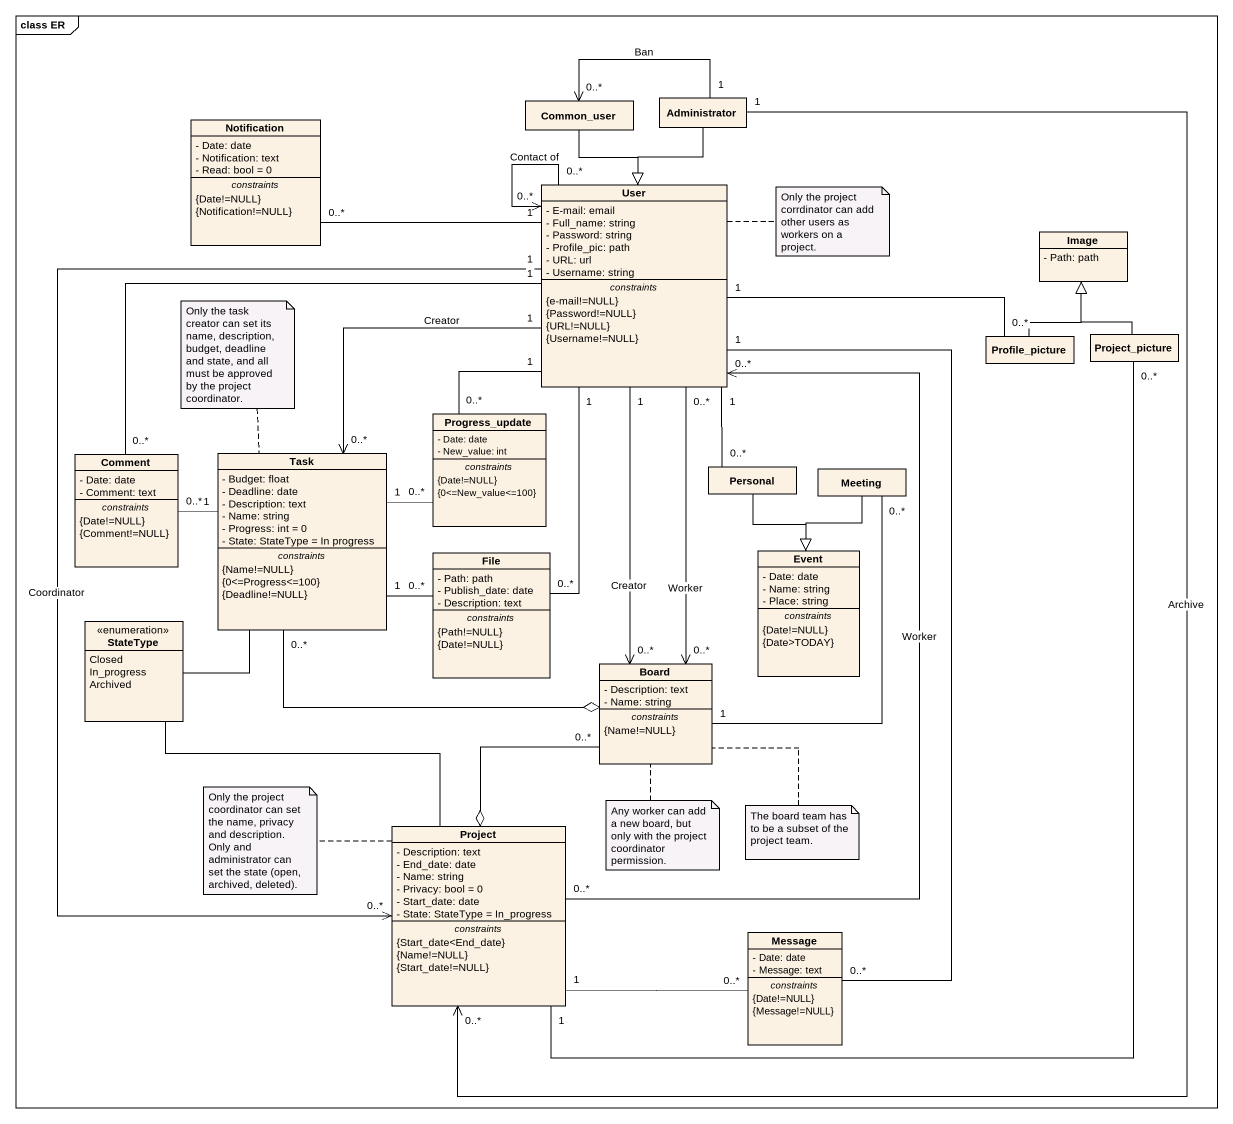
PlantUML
@startuml
mainframe class ER
hide circle
hide empty members
skinparam classAttributeIconSize 0
class Common_user
class Administrator
class Notification {
  - Date: date
  - Notification: text
  - Read: bool = 0
  -- constraints --
  {Date!=NULL}
  {Notification!=NULL}
}
class User {
  - E-mail: email
  - Full_name: string
  - Password: string
  - Profile_pic: path
  - URL: url
  - Username: string
  -- constraints --
  {e-mail!=NULL}
  {Password!=NULL}
  {URL!=NULL}
  {Username!=NULL}
}
class Image {
  - Path: path
}
class Profile_picture
class Project_picture
class Progress_update {
  - Date: date
  - New_value: int
  -- constraints --
  {Date!=NULL}
  {0<=New_value<=100}
}
class Comment {
  - Date: date
  - Comment: text
  -- constraints --
  {Date!=NULL}
  {Comment!=NULL}
}
class Task {
  - Budget: float
  - Deadline: date
  - Description: text
  - Name: string
  - Progress: int = 0
  - State: StateType = In progress
  -- constraints --
  {Name!=NULL}
  {0<=Progress<=100}
  {Deadline!=NULL}
}
class Personal
class Meeting
class "File" as File_ {
  - Path: path
  - Publish_date: date
  - Description: text
  -- constraints --
  {Path!=NULL}
  {Date!=NULL}
}
class Event {
  - Date: date
  - Name: string
  - Place: string
  -- constraints --
  {Date!=NULL}
  {Date>TODAY}
}
enum StateType {
  Closed
  In_progress
  Archived
}
class Board {
  - Description: text
  - Name: string
  -- constraints --
  {Name!=NULL}
}
class Project {
  - Description: text
  - End_date: date
  - Name: string
  - Privacy: bool = 0
  - Start_date: date
  - State: StateType = In_progress
  -- constraints --
  {Start_date<End_date}
  {Name!=NULL}
  {Start_date!=NULL}
}
class Message {
  - Date: date
  - Message: text
  -- constraints --
  {Date!=NULL}
  {Message!=NULL}
}
Common_user --|> User
Administrator "1" -left-> "0..*" Common_user : Ban
Administrator --|> User
Administrator "1" --> "0..*" Project : Archive
User "1" -left- "0..*" Notification
User "0..*" --> "0..*" User : Contact of
User "1" -- "0..*" Progress_update
User "1" -left- "0..*" Comment
User "1" --> "0..*" Task : Creator
User "1" -- "0..*" File_
User "1" --> "0..*" Board : Creator
User "0..*" --> "0..*" Board : Worker
User "1" --> "0..*" Project : Coordinator
User "1" -- "0..*" Message
Profile_picture "0..*" -left- "1" User
Profile_picture -up-|> Image
Project_picture -up-|> Image
Project_picture "0..*" -- "1" Project
Task "1" -right- "0..*" Progress_update
Task "1" -left- "0..*" Comment
Task "1" -right- "0..*" File_
Task "0..*" -right-o Board
Personal "0..*" -up- "1" User
Personal --|> Event
Meeting --|> Event
Meeting "0..*" -- "1" Board
StateType -up- Task
StateType -- Project
Board "0..*" --o Project
Project "0..*" -up-> "0..*" User : Worker
Project "1" -right- "0..*" Message
note right of User : Only the project corrdinator can add other users as workers on a project.
note top of Task : Only the task creator can set its name, description, budget, deadline and state, and all must be approved by the project coordinator.
note left of Project : Only the project coordinator can set the name, privacy and description. Only and administrator can set the state (open, archived, deleted).
note bottom of Board : Any worker can add a new board, but only with the project coordinator permission.
note bottom of Board : The board team has to be a subset of the project team.
@enduml
